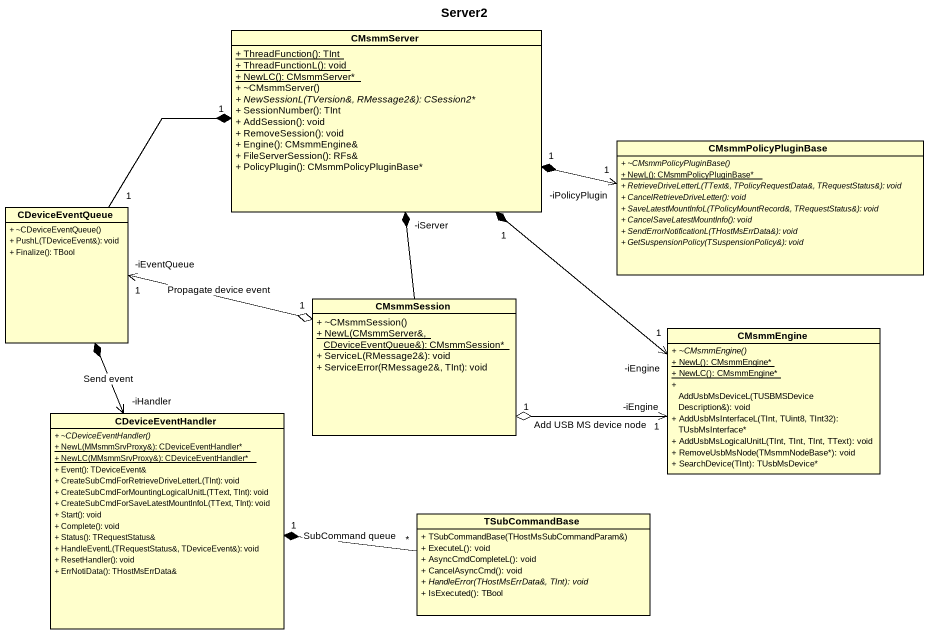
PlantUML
@startuml
title Server2
hide circle
hide empty members
skinparam classAttributeIconSize 0
class CMsmmServer {
  {static} + ThreadFunction(): TInt
  {static} + ThreadFunctionL(): void
  {static} + NewLC(): CMsmmServer*
  + ~CMsmmServer()
  {abstract} + NewSessionL(TVersion&, RMessage2&): CSession2*
  + SessionNumber(): TInt
  + AddSession(): void
  + RemoveSession(): void
  + Engine(): CMsmmEngine&
  + FileServerSession(): RFs&
  + PolicyPlugin(): CMsmmPolicyPluginBase*
}
class CMsmmPolicyPluginBase {
  {abstract} + ~CMsmmPolicyPluginBase()
  {static} + NewL(): CMsmmPolicyPluginBase*
  {abstract} + RetrieveDriveLetterL(TText&, TPolicyRequestData&, TRequestStatus&): void
  {abstract} + CancelRetrieveDriveLetter(): void
  {abstract} + SaveLatestMountInfoL(TPolicyMountRecord&, TRequestStatus&): void
  {abstract} + CancelSaveLatestMountInfo(): void
  {abstract} + SendErrorNotificationL(THostMsErrData&): void
  {abstract} + GetSuspensionPolicy(TSuspensionPolicy&): void
}
class CDeviceEventQueue {
  + ~CDeviceEventQueue()
  + PushL(TDeviceEvent&): void
  + Finalize(): TBool
}
class CMsmmSession {
  + ~CMsmmSession()
  {static} + NewL(CMsmmServer&, CDeviceEventQueue&): CMsmmSession*
  + ServiceL(RMessage2&): void
  + ServiceError(RMessage2&, TInt): void
}
class CMsmmEngine {
  {abstract} + ~CMsmmEngine()
  {static} + NewL(): CMsmmEngine*
  {static} + NewLC(): CMsmmEngine*
  + AddUsbMsDeviceL(TUSBMSDeviceDescription&): void
  + AddUsbMsInterfaceL(TInt, TUint8, TInt32): TUsbMsInterface*
  + AddUsbMsLogicalUnitL(TInt, TInt, TInt, TText): void
  + RemoveUsbMsNode(TMsmmNodeBase*): void
  + SearchDevice(TInt): TUsbMsDevice*
}
class CDeviceEventHandler {
  {abstract} + ~CDeviceEventHandler()
  {static} + NewL(MMsmmSrvProxy&): CDeviceEventHandler*
  {static} + NewLC(MMsmmSrvProxy&): CDeviceEventHandler*
  + Event(): TDeviceEvent&
  + CreateSubCmdForRetrieveDriveLetterL(TInt): void
  + CreateSubCmdForMountingLogicalUnitL(TText, TInt): void
  + CreateSubCmdForSaveLatestMountInfoL(TText, TInt): void
  + Start(): void
  + Complete(): void
  + Status(): TRequestStatus&
  + HandleEventL(TRequestStatus&, TDeviceEvent&): void
  + ResetHandler(): void
  + ErrNotiData(): THostMsErrData&
}
class TSubCommandBase {
  + TSubCommandBase(THostMsSubCommandParam&)
  + ExecuteL(): void
  + AsyncCmdCompleteL(): void
  + CancelAsyncCmd(): void
  {abstract} + HandleError(THostMsErrData&, TInt): void
  + IsExecuted(): TBool
}
CMsmmServer "1" *-right-> "-iPolicyPlugin\n1" CMsmmPolicyPluginBase
CMsmmServer "1" *--> "-iEngine\n1" CMsmmEngine
CDeviceEventQueue "1" -right-* "1" CMsmmServer
CDeviceEventQueue *--> "-iHandler" CDeviceEventHandler : Send event
CMsmmSession -up-* "-iServer" CMsmmServer
CMsmmSession "1" o-left-> "-iEventQueue\n1" CDeviceEventQueue : Propagate device event
CMsmmSession "1" o-right-> "-iEngine\n1" CMsmmEngine : Add USB MS device node
TSubCommandBase "*" -left-* "1" CDeviceEventHandler : SubCommand queue
@enduml
